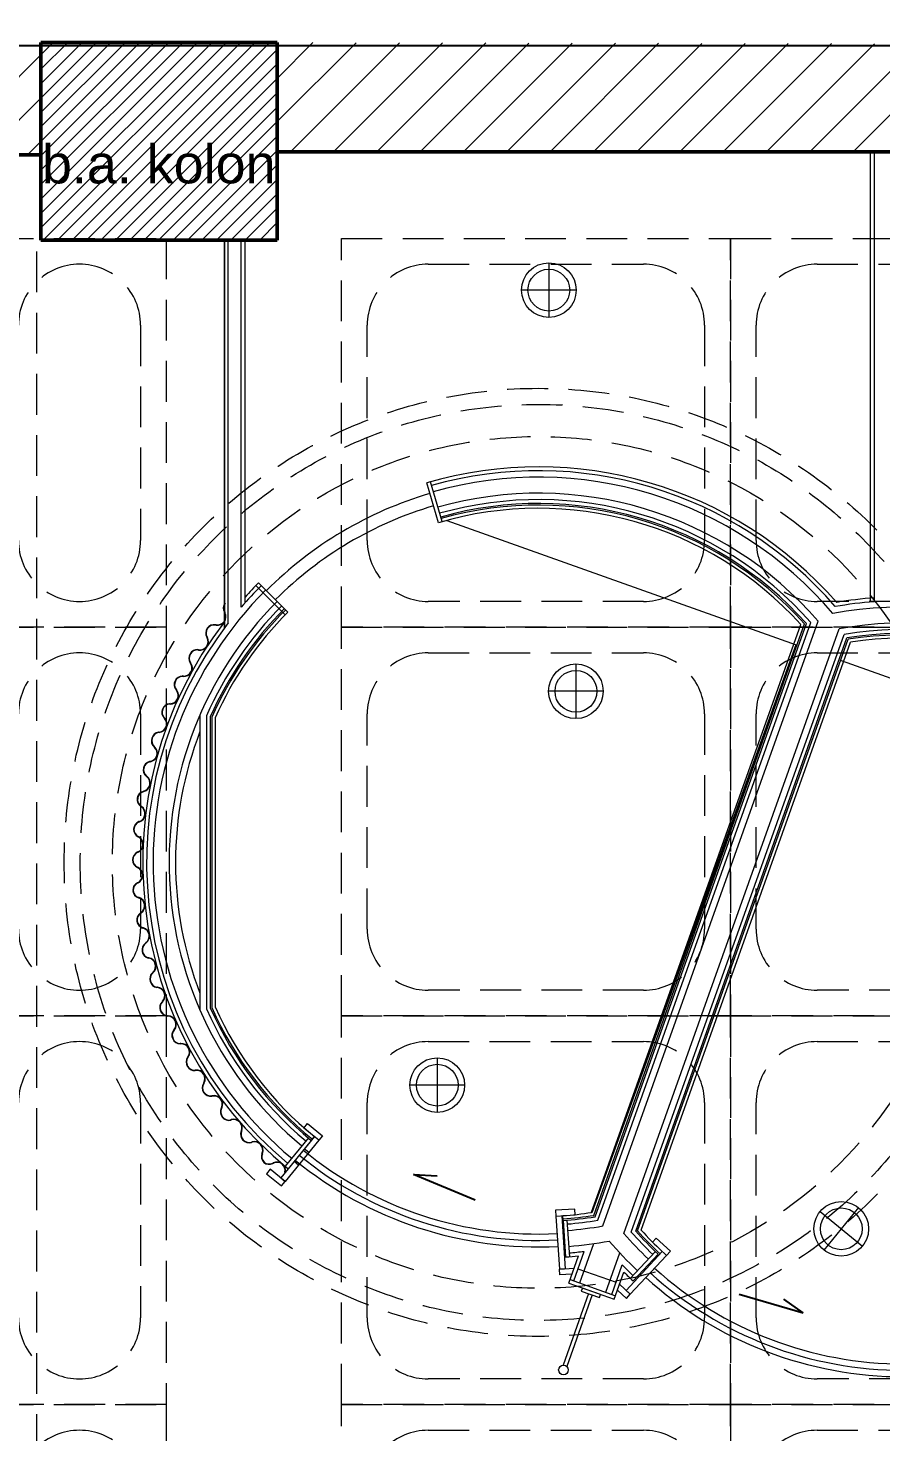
# Model space of a CAD drawing. Header units: millimetres. Extents: x 54215 to 67697, y 23496 to 56611.
# Drawn here: x 61031.3 to 61296.7, y 49318.2 to 49755.2 of the extents above; entities that cross this region are included whole.
import ezdxf

# ---------------------------------------------------------------- set-up
doc = ezdxf.new("R2010")
doc.units = ezdxf.units.MM
doc.linetypes.add('DASHED', pattern=[19.05, 12.7, -6.35])
for name, color, linetype, lineweight in [('- 0.09', 9, 'Continuous', 9), ('- 0.50', 30, 'Continuous', 50), ('no3_ahsap gorunus on ince', 32, 'Continuous', 13), ('no3_duvar kaplama', 8, 'Continuous', 0), ('no3_kutu profil gorunus', 8, 'Continuous', 0), ('no3_kutuprofil kesit', 74, 'Continuous', 18), ('no3_mermer gorunus arka', 41, 'Continuous', 13), ('no3_tavan alçıpan gorunus', 12, 'Continuous', 9), ('no3_tavan aydınlatma', 50, 'Continuous', 13), ('no3_tefriş arka ince', 65, 'Continuous', 13)]:
    doc.layers.add(name, color=color, linetype=linetype, lineweight=lineweight)
doc.layers.add('0 rölöve', color=7, linetype='Continuous', true_color=0xf1380e)
doc.layers.add('no3_ahsap kesit on', color=7, linetype='Continuous', lineweight=20, true_color=0xfca103)
doc.layers.add('no3_alçıpan kesit', color=7, linetype='Continuous', lineweight=20, true_color=0xf5003d)
doc.styles.get("Standard").update_dxf_attribs({"font": 'arial.ttf'})

# ---------------------------------------------------------------- blocks, each defined once
blk = doc.blocks.new('asma kat tavan blogu')
at = {"layer": '- 0.09'}
h = blk.add_hatch(dxfattribs=at)
h.set_pattern_fill('ANSI31', color=256)
h.set_pattern_definition([(45, (61649.389, 19257.8254), (-2.245064, 2.245064), [])])
h.paths.add_polyline_path([(62945, 20927.82), (62872, 20927.82), (62872, 20866.32), (62945, 20866.32)])
h.paths.add_polyline_path([(63630.5, 20923.32), (63557, 20923.32), (63557, 20861.82), (63630.5, 20861.82)])
h.paths.add_polyline_path([(64212, 20922.32), (64138.5, 20922.32), (64138.5, 20860.82), (64212, 20860.82)])
h.paths.add_polyline_path([(64209, 20134.82), (64136, 20134.82), (64136, 20073.32), (64209, 20073.32)])
h.paths.add_polyline_path([(63630.5, 20135.82), (63557.5, 20135.82), (63557.5, 20074.32), (63630.5, 20074.32)])
h.paths.add_polyline_path([(62945, 20129.82), (62872, 20129.82), (62872, 20068.32), (62945, 20068.32)])
h = blk.add_hatch(dxfattribs=at)
h.set_pattern_fill('ANSI31', color=256, scale=3)
h.set_pattern_definition([(45, (61649.389, 19257.825), (-6.735192, 6.735192), [])])
h.paths.add_polyline_path([(64394, 20251.22), (64394, 20227.93), (64406.24, 20227.93), (64406.24, 20251.22)])
h.paths.add_polyline_path([(64138.5, 20922.32), (63630.5, 20923.32), (63630.5, 20889.32), (64138.5, 20889.32)])
h.paths.add_polyline_path([(62945, 20073.32), (64136, 20073.32), (64136, 20104.82), (63630.5, 20104.82), (63630.5, 20074.32), (63557.5, 20074.32), (63557.5, 20104.82), (62945, 20104.82)])
h.paths.add_polyline_path([(63557, 20922.32), (62945, 20922.32), (62945, 20888.32), (63557, 20888.32)])
h.paths.add_polyline_path([(64209, 20073.32), (64433.02, 20073.32), (64433.02, 20922.32), (64212, 20922.32), (64212, 20885.32), (64347.5, 20885.32), (64347.5, 20876.82), (64394, 20876.82), (64394, 20139.32), (64372.06, 20139.32), (64372.06, 20104.82), (64209, 20104.82)])
at = {"layer": '- 0.50'}
for p, q in [((63557, 20923.32), (63557, 20861.82)), ((63557, 20923.32), (63630.5, 20923.32)), ((63630.5, 20861.82), (63630.5, 20923.32)), ((63630.5, 20889.32), (64138.5, 20889.32)), ((62945, 20888.32), (63557, 20888.32)), ((63557, 20861.82), (63630.5, 20861.82))]:
    blk.add_line(p, q, dxfattribs=at)
at = {"layer": '0 rölöve'}
for p, q in [((64138.5, 20922.32), (62945, 20922.32)), ((63692.08, 20562.95), (63672.94, 20571)), ((63672.94, 20571), (63680.32, 20570.55)), ((63774.26, 20533.7), (63794.19, 20527.85)), ((63794.19, 20527.85), (63788.18, 20532.16))]:
    blk.add_line(p, q, dxfattribs=at)
at = {"layer": 'no3_ahsap gorunus on ince'}
for centre, radius, start, end in [((63711.8, 20668.11), 119.68, 106.4058, 135), ((63711.8, 20668.11), 115.68, 106.4058, 135), ((63711.8, 20668.11), 115.68, 230.7587, 272.8707), ((63711.8, 20668.11), 119.68, 230.7587, 272.9005), ((63711.8, 20668.11), 117.68, 230.7587, 272.8859), ((63825.41, 20627.68), 119.68, 227.9209, 270.0627), ((63825.41, 20627.68), 117.68, 227.9356, 270.0627), ((63825.41, 20627.68), 115.68, 227.9507, 270.0627)]:
    blk.add_arc(centre, radius, start, end, dxfattribs=at)
at = {"layer": 'no3_ahsap kesit on'}
for p, q in [((63640.34, 20577.78), (63638.94, 20578.91)), ((63637.18, 20573.9), (63635.78, 20575.03)), ((63631.61, 20569.93), (63633.01, 20568.8)), ((63720.12, 20541.62), (63718.32, 20541.5)), ((63739.06, 20534.88), (63740.37, 20533.66))]:
    blk.add_line(p, q, dxfattribs=at)
for points in [[(63642.07, 20582.74), (63631.61, 20569.93)], [(63643.47, 20581.6), (63633.01, 20568.8)], [(63717.24, 20558), (63718.32, 20541.5)], [(63719.03, 20558.12), (63720.12, 20541.62)], [(63750.32, 20546.99), (63739.06, 20534.88)], [(63751.64, 20545.76), (63740.37, 20533.66)], [(63722.23, 20539.96), (63718.44, 20539.71), (63718.32, 20541.5), (63722.89, 20541.81)], [(63736.36, 20534.93), (63739.15, 20532.34), (63740.37, 20533.66), (63737.02, 20536.78)]]:
    blk.add_lwpolyline(points, dxfattribs=at)
for points in [[(63644.61, 20583), (63643.47, 20581.6), (63638.82, 20585.4), (63639.96, 20586.79)], [(63631.87, 20567.4), (63633.01, 20568.8), (63628.36, 20572.59), (63627.22, 20571.2)], [(63717.12, 20559.8), (63717.24, 20558), (63723.22, 20558.4), (63723.1, 20560.19)], [(63752.87, 20547.08), (63751.64, 20545.76), (63747.25, 20549.85), (63748.47, 20551.17)]]:
    blk.add_lwpolyline(points, close=True, dxfattribs=at)
at = {"layer": 'no3_alçıpan kesit', "lineweight": 13}
for p, q in [((63815.15, 20749.16), (63815.15, 20889.32)), ((63816.35, 20749.26), (63816.35, 20889.32)), ((63614.1, 20861.82), (63614.1, 20741.04)), ((63614.1, 20741.04), (63614.1, 20861.82)), ((63615.3, 20742.62), (63615.3, 20861.82)), ((63619.3, 20747.53), (63619.3, 20861.82)), ((63620.5, 20748.91), (63620.5, 20861.82)), ((63680.67, 20773.84), (63677.02, 20786.21)), ((63681.82, 20774.18), (63678.18, 20786.55)), ((63623.89, 20754.32), (63633.01, 20745.2)), ((63624.74, 20755.17), (63633.86, 20746.04)), ((63729.43, 20557.78), (63795.16, 20742.49)), ((63730.32, 20556.71), (63796.53, 20742.76)), ((63740.68, 20553.03), (63806.89, 20739.07)), ((63742.05, 20553.29), (63807.78, 20738)), ((63608.48, 20713.68), (63608.48, 20622.53)), ((63609.68, 20713.43), (63609.68, 20622.79)), ((63640.2, 20582.34), (63632.98, 20573.51)), ((63641.13, 20581.58), (63633.91, 20572.75)), ((63719.48, 20556.65), (63720.26, 20545.28)), ((63720.67, 20556.73), (63721.46, 20545.36)), ((63721.23, 20537.13), (63724.25, 20545.62)), ((63722.76, 20537.86), (63726.02, 20547.02)), ((63748.17, 20546.95), (63740.38, 20538.63)), ((63749.05, 20546.13), (63741.25, 20537.81)), ((63734.63, 20533.64), (63737.89, 20542.79)), ((63735.36, 20532.1), (63738.38, 20540.59)), ((63721.23, 20537.13), (63735.36, 20532.1)), ((63721.63, 20538.26), (63735.76, 20533.23))]:
    blk.add_line(p, q, dxfattribs=at)
for centre, radius, start, end in [((63711.8, 20668.11), 123.12, 41.0884, 106.4058), ((63711.8, 20668.11), 121.92, 40.7712, 105.8419), ((63711.8, 20668.11), 112.92, 41.3818, 105.7969), ((63711.8, 20668.11), 111.72, 41.7435, 105.7904), ((63711.8, 20668.11), 121.92, 135, 139.3474), ((63711.8, 20668.11), 123.12, 135, 137.8622), ((63825.41, 20627.68), 121.92, 94.2609, 100.0502), ((63825.41, 20627.68), 123.12, 94.2193, 99.733), ((63711.8, 20668.11), 112.92, 135, 156.1979), ((63711.8, 20668.11), 111.72, 135, 156.0685), ((63711.8, 20668.11), 123.12, 142.5152, 230.7587), ((63711.8, 20668.11), 121.92, 142.3242, 230.1948), ((63825.41, 20627.68), 112.92, 270.6716, 99.4396), ((63825.41, 20627.68), 111.72, 270.0627, 99.078), ((63711.8, 20668.11), 112.92, 203.8021, 230.1498), ((63711.8, 20668.11), 111.72, 203.9315, 230.7587), ((63711.8, 20668.11), 111.72, 273.9407, 279.078), ((63711.8, 20668.11), 112.92, 274.5496, 279.4396), ((63825.41, 20627.68), 112.92, 221.3818, 226.2718), ((63825.41, 20627.68), 111.72, 221.7435, 226.8807), ((63711.8, 20668.11), 123.12, 273.9407, 275.8025), ((63711.8, 20668.11), 121.92, 274.5046, 276.6978), ((63825.41, 20627.68), 121.92, 224.1236, 226.2377), ((63825.41, 20627.68), 123.12, 225.0189, 226.8807)]:
    blk.add_arc(centre, radius, start, end, dxfattribs=at)
at = {"layer": 'no3_duvar kaplama'}
for p, q in [((63614.32, 20748.69), (63614.22, 20748.76)), ((63614.06, 20745.95), (63614.15, 20745.78)), ((63614.17, 20746.01), (63614.26, 20745.84)), ((63611.51, 20741.93), (63611.32, 20741.96)), ((63611.53, 20742.06), (63611.34, 20742.09)), ((63608.68, 20738.01), (63608.59, 20738.19)), ((63608.79, 20738.07), (63608.7, 20738.25)), ((63606.05, 20734.17), (63605.85, 20734.2)), ((63606.06, 20734.29), (63605.87, 20734.32)), ((63603.57, 20730.06), (63603.46, 20730.23)), ((63603.67, 20730.13), (63603.56, 20730.3)), ((63601.27, 20726.01), (63601.07, 20726.02)), ((63601.28, 20726.13), (63601.08, 20726.14)), ((63599.16, 20721.63), (63599.04, 20721.79)), ((63599.26, 20721.71), (63599.14, 20721.87)), ((63597.23, 20717.52), (63597.03, 20717.51)), ((63597.23, 20717.39), (63597.03, 20717.39)), ((63595.43, 20712.9), (63595.29, 20713.05)), ((63595.52, 20712.98), (63595.39, 20713.13)), ((63593.77, 20708.66), (63593.58, 20708.63)), ((63593.79, 20708.54), (63593.6, 20708.5)), ((63592.34, 20703.92), (63592.19, 20704.06)), ((63592.43, 20704.01), (63592.28, 20704.15)), ((63591.01, 20699.56), (63590.82, 20699.52)), ((63591.04, 20699.44), (63590.85, 20699.39)), ((63589.95, 20694.73), (63589.8, 20694.85)), ((63590.03, 20694.83), (63589.88, 20694.95)), ((63588.97, 20690.28), (63588.78, 20690.22)), ((63589.01, 20690.16), (63588.82, 20690.1)), ((63588.27, 20685.38), (63588.1, 20685.49)), ((63588.34, 20685.48), (63588.17, 20685.6)), ((63587.61, 20680.87), (63587.42, 20680.79)), ((63587.66, 20680.76), (63587.48, 20680.68)), ((63587.38, 20675.93), (63587.2, 20676.03)), ((63587.44, 20676.04), (63587.26, 20676.14)), ((63587.16, 20671.38), (63586.98, 20671.29)), ((63587.22, 20671.27), (63587.04, 20671.18)), ((63587.18, 20666.43), (63587, 20666.52)), ((63587.24, 20666.54), (63587.06, 20666.63)), ((63587.2, 20661.88), (63587.02, 20661.79)), ((63587.26, 20661.77), (63587.08, 20661.68)), ((63585.67, 20659.4), (63585.55, 20659.4)), ((63585.68, 20659.26), (63585.56, 20659.24)), ((63587.54, 20657.01), (63587.35, 20657.08)), ((63587.58, 20657.13), (63587.39, 20657.2)), ((63588.15, 20652.51), (63587.98, 20652.4)), ((63588.22, 20652.4), (63588.05, 20652.29)), ((63588.82, 20647.6), (63588.63, 20647.67)), ((63588.86, 20647.72), (63588.67, 20647.78)), ((63589.66, 20643.13), (63589.5, 20643.01)), ((63589.74, 20643.03), (63589.58, 20642.91)), ((63590.57, 20638.26), (63590.38, 20638.32)), ((63590.61, 20638.38), (63590.41, 20638.44)), ((63591.85, 20633.89), (63591.7, 20633.75)), ((63591.94, 20633.8), (63591.79, 20633.66)), ((63593.23, 20629.13), (63593.03, 20629.17)), ((63593.25, 20629.26), (63593.05, 20629.29)), ((63594.82, 20624.87), (63594.68, 20624.72)), ((63594.91, 20624.78), (63594.77, 20624.63)), ((63596.53, 20620.22), (63596.33, 20620.24)), ((63596.55, 20620.35), (63596.35, 20620.37)), ((63598.45, 20616.09), (63598.32, 20615.94)), ((63598.55, 20616.02), (63598.42, 20615.86)), ((63600.53, 20611.72), (63600.33, 20611.73)), ((63600.53, 20611.6), (63600.33, 20611.6)), ((63602.76, 20607.63), (63602.64, 20607.46)), ((63602.86, 20607.56), (63602.74, 20607.39)), ((63605.16, 20603.43), (63604.96, 20603.41)), ((63605.18, 20603.31), (63604.98, 20603.28)), ((63607.66, 20599.5), (63607.56, 20599.32)), ((63607.77, 20599.43), (63607.67, 20599.26)), ((63610.36, 20595.46), (63610.16, 20595.42)), ((63610.38, 20595.34), (63610.18, 20595.29)), ((63613.19, 20591.76), (63613.1, 20591.58)), ((63613.3, 20591.7), (63613.22, 20591.52)), ((63616.21, 20588.04), (63616.02, 20587.98)), ((63616.25, 20587.92), (63616.06, 20587.86)), ((63619.36, 20584.6), (63619.29, 20584.41)), ((63619.48, 20584.55), (63619.4, 20584.36)), ((63622.71, 20581.1), (63622.51, 20581.04)), ((63622.74, 20580.98), (63622.55, 20580.92)), ((63625.78, 20577.47), (63625.85, 20577.66)), ((63625.9, 20577.43), (63625.97, 20577.62)), ((63626.42, 20574.8), (63626.33, 20574.72)), ((63626.44, 20574.78), (63626.36, 20574.69)), ((63629.1, 20574.5), (63629.28, 20574.58)), ((63629.16, 20574.38), (63629.34, 20574.47))]:
    blk.add_line(p, q, dxfattribs=at)
at = {"layer": 'no3_duvar kaplama', "lineweight": 13}
for p, q in [((63728.31, 20559.13), (63793.44, 20742.15)), ((63729.05, 20558.23), (63794.59, 20742.38)), ((63742.62, 20553.4), (63808.15, 20737.55)), ((63743.76, 20553.63), (63808.9, 20736.65)), ((63610.18, 20713.32), (63610.18, 20622.89)), ((63611.18, 20713.11), (63611.18, 20623.11)), ((63641.13, 20581.58), (63642.07, 20582.74)), ((63719.48, 20556.65), (63719.37, 20558.15))]:
    blk.add_line(p, q, dxfattribs=at)
for centre, radius, start, end in [((63711.8, 20668.11), 111.22, 41.8961, 105.7876), ((63711.8, 20668.11), 110.22, 42.2048, 106.4058), ((63711.8, 20668.11), 111.22, 135, 156.014), ((63711.8, 20668.11), 110.22, 135, 155.9038), ((63825.41, 20627.68), 111.22, 270.0627, 98.9253), ((63825.41, 20627.68), 110.22, 270.0627, 98.6166), ((63711.8, 20668.11), 111.22, 203.986, 230.7587), ((63711.8, 20668.11), 110.22, 204.0962, 230.7587), ((63711.8, 20668.11), 110.22, 273.9407, 278.6166), ((63711.8, 20668.11), 111.22, 273.9407, 278.9253), ((63825.41, 20627.68), 111.22, 221.8961, 227.0591), ((63825.41, 20627.68), 110.22, 222.2048, 227.0591)]:
    blk.add_arc(centre, radius, start, end, dxfattribs=at)
at = {"layer": 'no3_duvar kaplama'}
for centre, radius, start, end in [((63616.4, 20747.23), 2.66, 144.8508, 208.525), ((63616.4, 20747.23), 2.54, 144.8508, 208.525), ((63611.92, 20744.56), 2.66, 261.1766, 28.525), ((63611.92, 20744.56), 2.54, 261.1766, 28.525), ((63610.93, 20739.46), 2.66, 81.1766, 208.525), ((63610.93, 20739.46), 2.54, 81.1766, 208.525), ((63606.45, 20736.8), 2.66, 261.1766, 28.525), ((63606.45, 20736.8), 2.54, 261.1766, 28.525), ((63605.68, 20731.7), 2.66, 86.1416, 213.4899), ((63605.68, 20731.7), 2.54, 86.1416, 213.4899), ((63601.45, 20728.66), 2.66, 266.1416, 33.4899), ((63601.45, 20728.66), 2.54, 266.1416, 33.4899), ((63601.12, 20723.45), 2.66, 91.1695, 218.5179), ((63601.12, 20723.45), 2.54, 91.1695, 218.5179), ((63597.18, 20720.05), 2.66, 271.1695, 38.5179), ((63597.18, 20720.05), 2.54, 271.1695, 38.5179), ((63597.26, 20714.85), 2.66, 95.0993, 222.4477), ((63597.26, 20714.85), 2.54, 95.0993, 222.4477), ((63593.56, 20711.19), 2.54, 275.0993, 42.4477), ((63593.56, 20711.19), 2.66, 275.0993, 42.4477), ((63594.01, 20706), 2.66, 99.487, 226.8354), ((63594.01, 20706), 2.54, 99.487, 226.8354), ((63590.6, 20702.07), 2.54, 279.487, 46.8354), ((63590.6, 20702.07), 2.66, 279.487, 46.8354), ((63591.46, 20696.93), 2.66, 103.973, 231.3214), ((63591.46, 20696.93), 2.54, 103.973, 231.3214), ((63588.37, 20692.75), 2.54, 283.973, 51.3214), ((63588.37, 20692.75), 2.66, 283.973, 51.3214), ((63589.61, 20687.69), 2.66, 108.1424, 235.4907), ((63589.61, 20687.69), 2.54, 108.1424, 235.4907), ((63586.83, 20683.29), 2.54, 288.1424, 55.4907), ((63586.83, 20683.29), 2.66, 288.1424, 55.4907), ((63588.49, 20678.35), 2.66, 113.6667, 241.015), ((63588.49, 20678.35), 2.54, 113.6667, 241.015), ((63586.15, 20673.71), 2.54, 293.6667, 61.015), ((63586.15, 20673.71), 2.66, 293.6667, 61.015), ((63588.17, 20668.91), 2.66, 116.5527, 243.901), ((63588.17, 20668.91), 2.54, 116.5527, 243.901), ((63586.07, 20664.15), 2.54, 296.5527, 63.901), ((63586.07, 20664.15), 2.66, 296.5527, 63.901), ((63588.21, 20659.41), 2.66, 116.5527, 180.2269), ((63588.21, 20659.41), 2.54, 116.5527, 180.2269), ((63588.2, 20659.6), 2.66, 187.7338, 251.408), ((63588.2, 20659.6), 2.54, 187.7338, 251.408), ((63586.73, 20654.61), 2.54, 304.0597, 71.408), ((63586.73, 20654.61), 2.66, 304.0597, 71.408), ((63589.48, 20650.19), 2.66, 124.0597, 251.408), ((63589.48, 20650.19), 2.54, 124.0597, 251.408), ((63588.14, 20645.16), 2.54, 306.9457, 74.294), ((63588.14, 20645.16), 2.66, 306.9457, 74.294), ((63591.1, 20640.88), 2.66, 126.9457, 254.294), ((63591.1, 20640.88), 2.54, 126.9457, 254.294), ((63590.14, 20635.76), 2.54, 312.47, 79.8183), ((63590.14, 20635.76), 2.66, 312.47, 79.8183), ((63593.5, 20631.79), 2.66, 132.47, 259.8183), ((63593.5, 20631.79), 2.54, 132.47, 259.8183), ((63592.97, 20626.61), 2.54, 316.6393, 83.9877), ((63592.97, 20626.61), 2.66, 316.6393, 83.9877), ((63596.61, 20622.89), 2.66, 136.6393, 263.9877), ((63596.61, 20622.89), 2.54, 136.6393, 263.9877), ((63596.48, 20617.69), 2.54, 321.1253, 88.4737), ((63596.48, 20617.69), 2.66, 321.1253, 88.4737), ((63600.4, 20614.27), 2.66, 141.1253, 268.4737), ((63600.4, 20614.27), 2.54, 141.1253, 268.4737), ((63600.66, 20609.07), 2.66, 325.513, 92.8614), ((63600.66, 20609.07), 2.54, 325.513, 92.8614), ((63604.84, 20605.95), 2.66, 145.513, 272.8614), ((63604.84, 20605.95), 2.54, 145.513, 272.8614), ((63605.48, 20600.79), 2.66, 329.4428, 96.7912), ((63605.48, 20600.79), 2.54, 329.4428, 96.7912), ((63609.85, 20597.97), 2.66, 149.4428, 276.7912), ((63609.85, 20597.97), 2.54, 149.4428, 276.7912), ((63610.9, 20592.85), 2.66, 334.4708, 101.8191), ((63610.9, 20592.85), 2.54, 334.4708, 101.8191), ((63615.51, 20590.43), 2.66, 154.4708, 281.8191), ((63615.51, 20590.43), 2.54, 154.4708, 281.8191), ((63616.98, 20585.49), 2.66, 339.4357, 106.7841), ((63616.98, 20585.49), 2.54, 339.4357, 106.7841), ((63621.78, 20583.47), 2.66, 159.4357, 286.7841), ((63621.78, 20583.47), 2.54, 159.4357, 286.7841), ((63623.47, 20578.55), 2.66, 339.4357, 106.7841), ((63623.47, 20578.55), 2.54, 339.4357, 106.7841), ((63628.27, 20576.54), 2.66, 159.4357, 223.1099), ((63628.27, 20576.54), 2.54, 159.4357, 223.1099), ((63628, 20576.78), 2.66, 231.982, 295.6562), ((63628, 20576.78), 2.54, 231.982, 295.6562), ((63630.44, 20572.18), 2.66, 348.3078, 115.6562), ((63630.44, 20572.18), 2.54, 348.3078, 115.6562)]:
    blk.add_arc(centre, radius, start, end, dxfattribs=at)
at = {"layer": 'no3_kutu profil gorunus', "lineweight": 13}
for p, q in [((63731.81, 20554.94), (63798.8, 20743.19)), ((63738.41, 20552.59), (63805.4, 20740.84)), ((63606.48, 20714.1), (63606.48, 20622.11)), ((63724.64, 20537.19), (63729, 20549.43)), ((63732.75, 20534.31), (63737.1, 20546.54)), ((63724.1, 20541.63), (63735.97, 20537.41))]:
    blk.add_line(p, q, dxfattribs=at)
for centre, radius, start, end in [((63711.8, 20668.11), 119.92, 40.226, 105.8325), ((63711.8, 20668.11), 114.92, 40.7931, 105.8075), ((63711.8, 20668.11), 119.92, 135, 230.1853), ((63711.8, 20668.11), 114.92, 135, 230.1604), ((63825.41, 20627.68), 119.92, 270.6361, 100.5954), ((63825.41, 20627.68), 114.92, 270.661, 100.0283), ((63711.8, 20668.11), 112.92, 158.8527, 201.1473), ((63711.8, 20668.11), 114.92, 274.539, 280.0283), ((63825.41, 20627.68), 114.92, 220.7931, 226.2824), ((63711.8, 20668.11), 119.92, 274.5141, 280.5954), ((63825.41, 20627.68), 119.92, 220.226, 226.3074)]:
    blk.add_arc(centre, radius, start, end, dxfattribs=at)
at = {"layer": 'no3_kutuprofil kesit'}
for p, q in [((63727.39, 20533.88), (63719.47, 20511.62)), ((63728.52, 20533.48), (63720.6, 20511.22))]:
    blk.add_line(p, q, dxfattribs=at)
blk.add_lwpolyline([(63725.13, 20534.68), (63730.78, 20532.67), (63731.12, 20533.61), (63725.47, 20535.62)], close=True, dxfattribs=at)
blk.add_circle((63719.58, 20510.12), 1.5, dxfattribs=at)
at = {"layer": 'no3_mermer gorunus arka'}
for p, q in [((63683.25, 20774.56), (63791.96, 20735.88)), ((63914.8, 20692.16), (63806.09, 20730.85))]:
    blk.add_line(p, q, dxfattribs=at)
at = {"layer": 'no3_tefriş arka ince', "linetype": 'DASHED'}
for radius in [147.57, 142.57, 132.57]:
    blk.add_circle((63711.8, 20668.11), radius, dxfattribs=at)
at = {"layer": '0 rölöve'}
blk.add_text('b.a. kolon', height=12, dxfattribs=at).set_placement((63557.31, 20879.48))
blk = doc.blocks.new('tavan kaset döşeme')
at = {"layer": 'no3_duvar kaplama', "linetype": 'DASHED'}
for points in [[(63542, 20862.32), (63596, 20862.32), (63596, 20741.32), (63542, 20741.32)], [(63650.5, 20862.32), (63771.5, 20862.32), (63771.5, 20741.32), (63650.5, 20741.32)], [(63771.5, 20862.32), (63892.5, 20862.32), (63892.5, 20741.32), (63771.5, 20741.32)], [(63542, 20741.32), (63596, 20741.32), (63596, 20620.32), (63542, 20620.32)], [(63650.5, 20741.32), (63771.5, 20741.32), (63771.5, 20620.32), (63650.5, 20620.32)], [(63771.5, 20741.32), (63892.5, 20741.32), (63892.5, 20620.32), (63771.5, 20620.32)], [(63542, 20620.32), (63596, 20620.32), (63596, 20499.32), (63542, 20499.32)], [(63650.5, 20620.32), (63771.5, 20620.32), (63771.5, 20499.32), (63650.5, 20499.32)], [(63771.5, 20620.32), (63892.5, 20620.32), (63892.5, 20499.32), (63771.5, 20499.32)], [(63542, 20499.32), (63596, 20499.32), (63596, 20378.32), (63542, 20378.32)], [(63650.5, 20499.32), (63771.5, 20499.32), (63771.5, 20378.32), (63650.5, 20378.32)], [(63771.5, 20499.32), (63892.5, 20499.32), (63892.5, 20378.32), (63771.5, 20378.32)]]:
    blk.add_lwpolyline(points, close=True, dxfattribs=at)
for points in [[(63569, 20854.32), (63569, 20854.32, -0.414214), (63588, 20835.32), (63588, 20768.32, -0.414214), (63569, 20749.32), (63569, 20749.32, -0.414214), (63550, 20768.32), (63550, 20835.32, -0.414214)], [(63677.5, 20854.32), (63744.5, 20854.32, -0.414214), (63763.5, 20835.32), (63763.5, 20768.32, -0.414214), (63744.5, 20749.32), (63677.5, 20749.32, -0.414214), (63658.5, 20768.32), (63658.5, 20835.32, -0.414214)], [(63798.5, 20854.32), (63865.5, 20854.32, -0.414214), (63884.5, 20835.32), (63884.5, 20768.32, -0.414214), (63865.5, 20749.32), (63798.5, 20749.32, -0.414214), (63779.5, 20768.32), (63779.5, 20835.32, -0.414214)], [(63569, 20733.32), (63569, 20733.32, -0.414214), (63588, 20714.32), (63588, 20647.32, -0.414214), (63569, 20628.32), (63569, 20628.32, -0.414214), (63550, 20647.32), (63550, 20714.32, -0.414214)], [(63677.5, 20733.32), (63744.5, 20733.32, -0.414214), (63763.5, 20714.32), (63763.5, 20647.32, -0.414214), (63744.5, 20628.32), (63677.5, 20628.32, -0.414214), (63658.5, 20647.32), (63658.5, 20714.32, -0.414214)], [(63798.5, 20733.32), (63865.5, 20733.32, -0.414214), (63884.5, 20714.32), (63884.5, 20647.32, -0.414214), (63865.5, 20628.32), (63798.5, 20628.32, -0.414214), (63779.5, 20647.32), (63779.5, 20714.32, -0.414214)], [(63569, 20612.32), (63569, 20612.32, -0.414214), (63588, 20593.32), (63588, 20526.32, -0.414214), (63569, 20507.32), (63569, 20507.32, -0.414214), (63550, 20526.32), (63550, 20593.32, -0.414214)], [(63677.5, 20612.32), (63744.5, 20612.32, -0.414214), (63763.5, 20593.32), (63763.5, 20526.32, -0.414214), (63744.5, 20507.32), (63677.5, 20507.32, -0.414214), (63658.5, 20526.32), (63658.5, 20593.32, -0.414214)], [(63798.5, 20612.32), (63865.5, 20612.32, -0.414214), (63884.5, 20593.32), (63884.5, 20526.32, -0.414214), (63865.5, 20507.32), (63798.5, 20507.32, -0.414214), (63779.5, 20526.32), (63779.5, 20593.32, -0.414214)], [(63569, 20491.32), (63569, 20491.32, -0.414214), (63588, 20472.32), (63588, 20405.32, -0.414214), (63569, 20386.32), (63569, 20386.32, -0.414214), (63550, 20405.32), (63550, 20472.32, -0.414214)], [(63677.5, 20491.32), (63744.5, 20491.32, -0.414214), (63763.5, 20472.32), (63763.5, 20405.32, -0.414214), (63744.5, 20386.32), (63677.5, 20386.32, -0.414214), (63658.5, 20405.32), (63658.5, 20472.32, -0.414214)], [(63798.5, 20491.32), (63865.5, 20491.32, -0.414214), (63884.5, 20472.32), (63884.5, 20405.32, -0.414214), (63865.5, 20386.32), (63798.5, 20386.32, -0.414214), (63779.5, 20405.32), (63779.5, 20472.32, -0.414214)]]:
    blk.add_lwpolyline(points, format="xyb", close=True, dxfattribs=at)
at = {"layer": 'no3_tavan alçıpan gorunus', "linetype": 'DASHED'}
blk.add_line((63555.71, 20140.72), (63555.71, 20862.32), dxfattribs=at)

msp = doc.modelspace()

# ---------------------------------------------------------------- linework, layer by layer
msp.add_line((61270.291, 49563.282), (61206.648, 49386.534))
at = {"layer": 'no3_tavan aydınlatma'}
for p, q in [((61193.367, 49682.15), (61193.367, 49665.15)), ((61201.867, 49673.65), (61184.867, 49673.65)), ((61201.784, 49557.278), (61201.784, 49540.278)), ((61210.284, 49548.778), (61193.284, 49548.778)), ((61158.652, 49434.676), (61158.652, 49417.676)), ((61167.152, 49426.176), (61150.152, 49426.176)), ((61277.759, 49386.814), (61290.937, 49376.075)), ((61289.718, 49388.033), (61278.978, 49374.855))]:
    msp.add_line(p, q, dxfattribs=at)
for centre, radius in [((61193.367, 49673.65), 8.5), ((61193.367, 49673.65), 6.5), ((61201.784, 49548.778), 8.5), ((61201.784, 49548.778), 6.5), ((61158.652, 49426.176), 8.5), ((61158.652, 49426.176), 6.5), ((61284.348, 49381.444), 8.5), ((61284.348, 49381.444), 6.5)]:
    msp.add_circle(centre, radius, dxfattribs=at)

# ---------------------------------------------------------------- block references
for name in ['asma kat tavan blogu', 'tavan kaset döşeme']:
    msp.add_blockref(name, (-2521.664, 28827.404))

doc.saveas('drawing.dxf')
